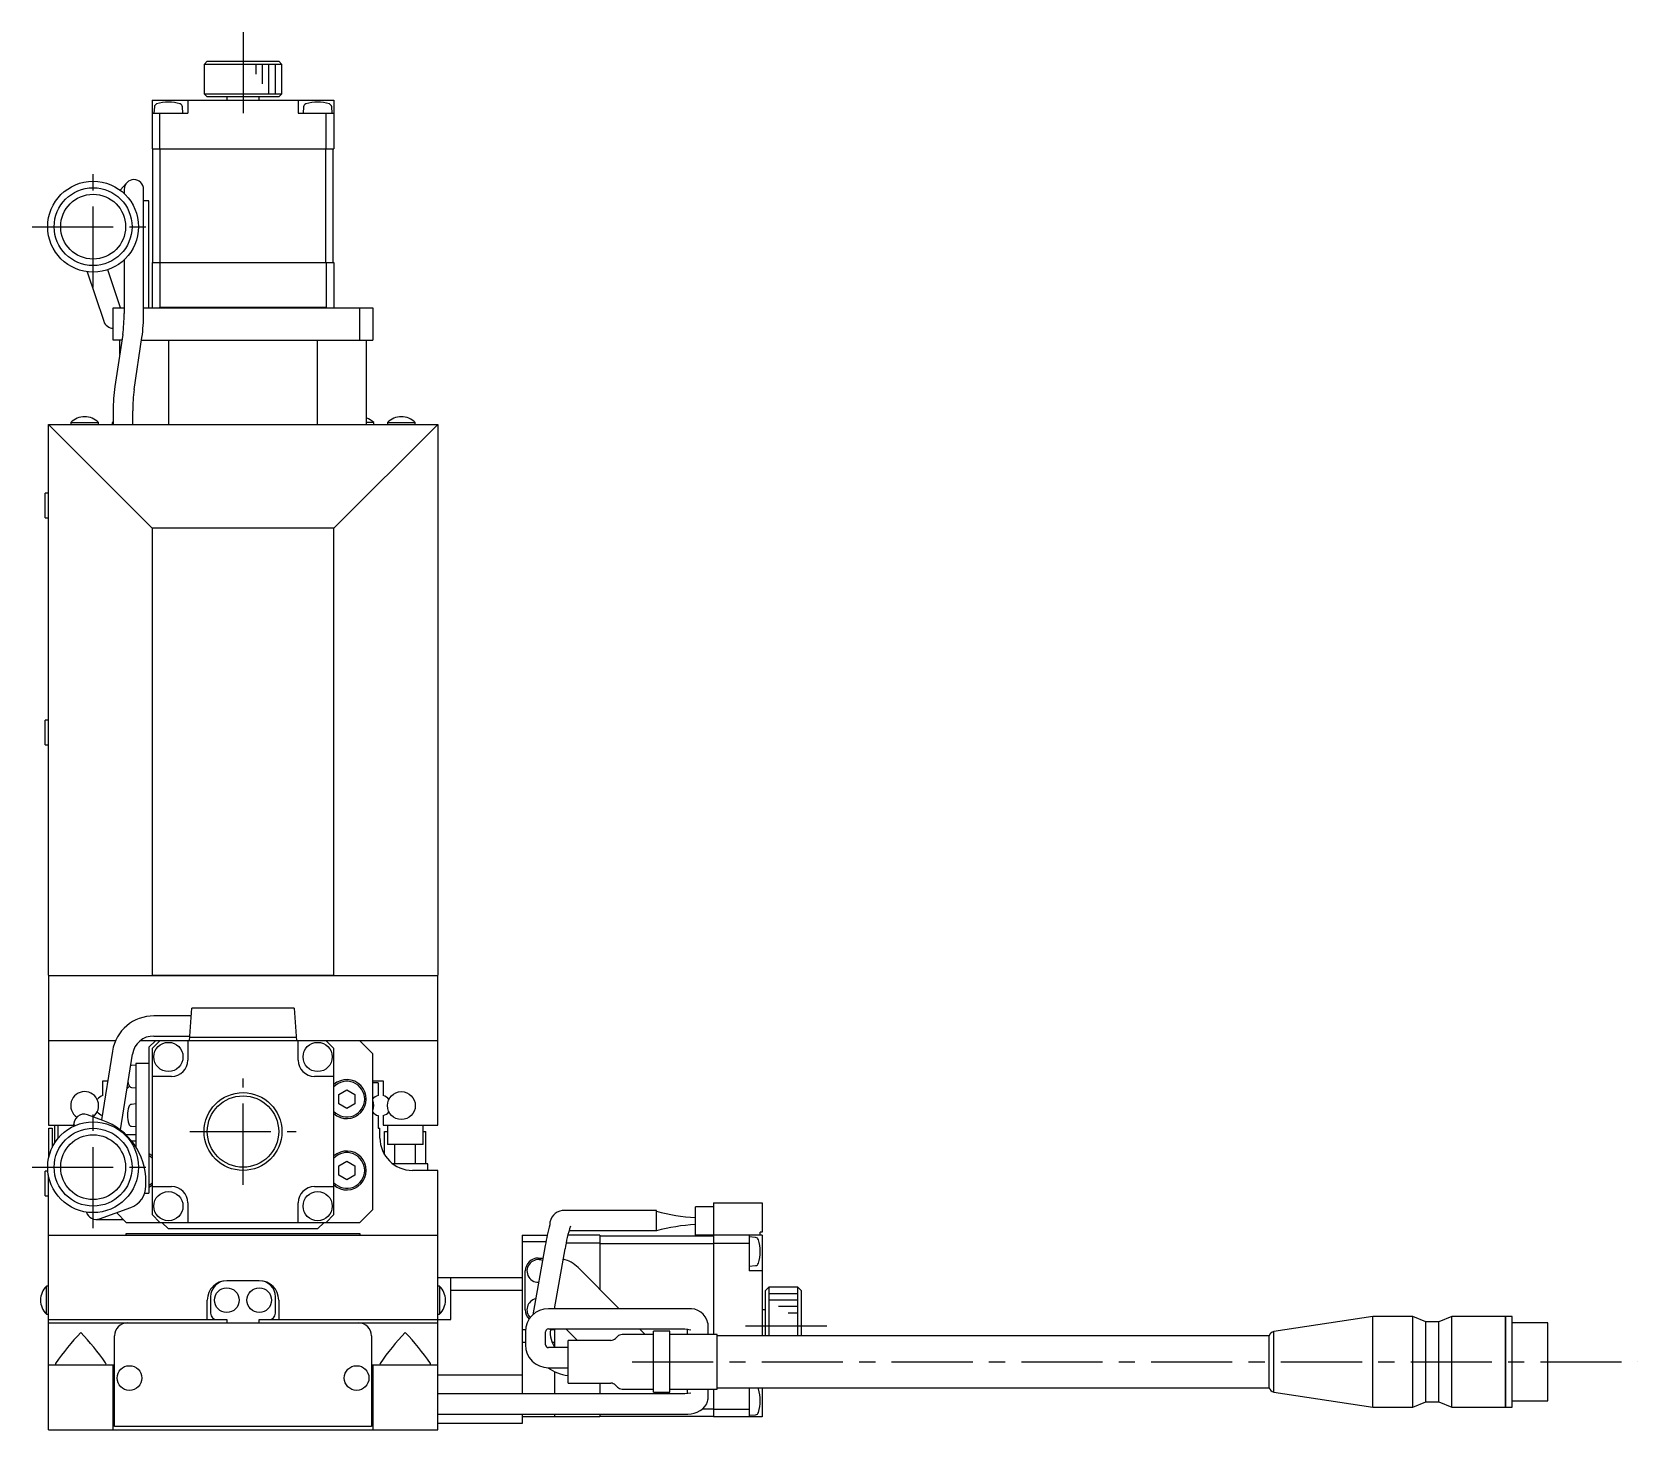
# Model space of a CAD drawing. Extents: x -597 to 414, y 17 to 745.
# Drawn here: x 153.2 to 400.6, y 280.6 to 496.1 of the extents above; entities that cross this region are included whole.
import ezdxf

# ---------------------------------------------------------------- set-up
doc = ezdxf.new("R2010")
doc.units = 0
doc.header["$LTSCALE"] = 10
doc.linetypes.add('CENTER', pattern=[2, 1.25, -0.25, 0.25, -0.25])
doc.layers.add('1', color=7, linetype='CONTINUOUS')

msp = doc.modelspace()

# ---------------------------------------------------------------- linework, layer by layer
at = {"layer": '1', "color": 4, "linetype": 'CENTER'}
for p, q in [((185.690994, 496.122412), (185.690994, 481.122412)), ((162.590994, 456.722413), (162.590994, 475.522411)), ((153.190995, 466.122412), (171.990992, 466.122412)), ((185.690993, 318.422412), (185.690993, 334.822412)), ((162.590993, 311.722413), (162.590993, 330.522411)), ((177.490993, 326.622412), (193.890993, 326.622412)), ((153.190994, 321.122412), (171.990992, 321.122412)), ((275.633887, 296.622412), (260.633887, 296.622412)), ((245.633887, 291.122412), (400.633887, 291.122412))]:
    msp.add_line(p, q, dxfattribs=at)
at = {"layer": '1', "color": 7, "linetype": 'CONTINUOUS'}
for p, q in [((180.190994, 491.622412), (179.690994, 491.122412)), ((191.690994, 491.122412), (179.690994, 491.122412)), ((179.690994, 491.122412), (179.690994, 486.622412)), ((180.190994, 491.622412), (191.190994, 491.622412)), ((191.690994, 491.122412), (191.190994, 491.622412)), ((191.690994, 486.622412), (191.690994, 491.122412)), ((171.690994, 485.622412), (199.690994, 485.622412)), ((171.690994, 485.622412), (171.690994, 478.122412)), ((177.190994, 485.622412), (177.190994, 483.622412)), ((179.690994, 486.622412), (191.690994, 486.622412)), ((179.690994, 486.622412), (180.190994, 486.122412)), ((191.190994, 486.122412), (180.190994, 486.122412)), ((183.190994, 486.122412), (183.190994, 485.622412)), ((188.190994, 485.622412), (188.190994, 486.122412)), ((191.190994, 486.122412), (191.690994, 486.622412)), ((194.190994, 485.622412), (194.190994, 483.622412)), ((199.690994, 485.622412), (199.690994, 478.122412)), ((171.690994, 483.622412), (177.190994, 483.622412)), ((172.027194, 484.607692), (171.940994, 483.622412)), ((172.890994, 478.122412), (172.890994, 483.622412)), ((176.440994, 483.622412), (176.354793, 484.607692)), ((194.190994, 483.622412), (199.690994, 483.622412)), ((195.027194, 484.607692), (194.940994, 483.622412)), ((198.490994, 478.122412), (198.490994, 483.622412)), ((199.440994, 483.622412), (199.354793, 484.607692)), ((171.690994, 478.122412), (199.690994, 478.122412)), ((171.790994, 460.622412), (171.790994, 478.122412)), ((172.932415, 460.622412), (172.932415, 478.122412)), ((198.449572, 460.622412), (198.449572, 478.122412)), ((199.590994, 460.622412), (199.590994, 478.122412)), ((166.779666, 471.730889), (167.729208, 472.850801)), ((167.373317, 471.880742), (167.373317, 471.234101)), ((170.373317, 452.756387), (170.373317, 471.880742)), ((171.190994, 470.122412), (170.373317, 470.122412)), ((171.190994, 453.622412), (171.190994, 470.122412)), ((167.373317, 461.010723), (167.373317, 452.756387)), ((171.690994, 460.622412), (171.690994, 453.622412)), ((171.690994, 460.622412), (199.690994, 460.622412)), ((172.890994, 460.622412), (172.890994, 453.722412)), ((198.490994, 460.622412), (198.490994, 453.722412)), ((199.690994, 460.622412), (199.690994, 453.622412)), ((161.670208, 459.183238), (164.220534, 451.532259)), ((166.791503, 453.622412), (164.835023, 459.491853)), ((165.690994, 448.622412), (165.690994, 453.622412)), ((165.690994, 453.622412), (167.373317, 453.622412)), ((170.373317, 453.622412), (205.690994, 453.622412)), ((172.790994, 453.622412), (172.890994, 453.722412)), ((172.890994, 453.722412), (198.490994, 453.722412)), ((198.490994, 453.722412), (198.590994, 453.622412)), ((203.690994, 448.622412), (203.690994, 453.622412)), ((205.690994, 453.622412), (205.690994, 448.622412)), ((167.019202, 448.622412), (165.690994, 448.622412)), ((167.147063, 449.478069), (165.950191, 441.46845)), ((166.690994, 446.425996), (166.690994, 448.622412)), ((168.917248, 441.025085), (170.11412, 449.034704)), ((170.052511, 448.622412), (205.690994, 448.622412)), ((174.190994, 448.622412), (174.190994, 435.622412)), ((197.190994, 435.622412), (197.190994, 448.622412)), ((204.690994, 448.622412), (204.690994, 435.622412)), ((155.690993, 350.722412), (155.690994, 435.622412)), ((155.690994, 435.622412), (215.690994, 435.622412)), ((171.690994, 419.622412), (155.690994, 435.622412)), ((159.140994, 435.91466), (163.440994, 435.91466)), ((159.140994, 435.91466), (159.140994, 435.622412)), ((163.440994, 435.622412), (163.440994, 435.91466)), ((165.690994, 435.91466), (165.540994, 435.91466)), ((165.540994, 435.91466), (165.540994, 435.622412)), ((165.690994, 437.746768), (165.690994, 435.622412)), ((168.690994, 435.622412), (168.690994, 437.746768)), ((215.690994, 435.622412), (199.690994, 419.622412)), ((205.840994, 435.91466), (204.690994, 435.91466)), ((205.840994, 435.622412), (205.840994, 435.91466)), ((207.940994, 435.91466), (212.240994, 435.91466)), ((207.940994, 435.91466), (207.940994, 435.622412)), ((212.240994, 435.622412), (212.240994, 435.91466)), ((215.690994, 435.622412), (215.690993, 350.722412)), ((155.190994, 421.222412), (155.190994, 425.022412)), ((155.690994, 425.022412), (155.190994, 425.022412)), ((155.190994, 421.222412), (155.690994, 421.222412)), ((171.690994, 419.622412), (171.690993, 350.722412)), ((199.690994, 419.622412), (171.690994, 419.622412)), ((199.690993, 350.722412), (199.690994, 419.622412)), ((155.190994, 386.222412), (155.190994, 390.022412)), ((155.690994, 390.022412), (155.190994, 390.022412)), ((155.190994, 386.222412), (155.690994, 386.222412)), ((155.690993, 350.722412), (155.790993, 350.622412)), ((215.690993, 350.622412), (155.690993, 350.622412)), ((155.690993, 350.622412), (155.690993, 327.622412)), ((171.590993, 350.622412), (171.690993, 350.722412)), ((171.690993, 350.722412), (199.690993, 350.722412)), ((199.690993, 350.722412), (199.790993, 350.622412)), ((215.590993, 350.622412), (215.690993, 350.722412)), ((215.690993, 327.622412), (215.690993, 350.622412)), ((177.708463, 344.447412), (171.960787, 344.447412)), ((177.440993, 340.622412), (177.790623, 345.622412)), ((193.591359, 345.622412), (177.790627, 345.622412)), ((193.591363, 345.622412), (193.940993, 340.622412)), ((166.046271, 340.622412), (155.690993, 340.622412)), ((165.578856, 339.037743), (163.896451, 328.415457)), ((215.690993, 340.622412), (169.855478, 340.622412)), ((172.190993, 340.622412), (171.190993, 339.622412)), ((171.190993, 339.622412), (171.190993, 317.122412)), ((172.890993, 340.622412), (171.690993, 339.422412)), ((171.690993, 339.422412), (171.690993, 313.822412)), ((171.960787, 341.347412), (177.49169, 341.347412)), ((177.190993, 340.622412), (177.190993, 337.622412)), ((193.90603, 341.122412), (177.475956, 341.122412)), ((194.190993, 337.622412), (194.190993, 340.622412)), ((199.690993, 339.422412), (198.490993, 340.622412)), ((199.690993, 313.822412), (199.690993, 339.422412)), ((205.690993, 338.622412), (203.690993, 340.622412)), ((166.78995, 326.867682), (168.64069, 338.552796)), ((169.190993, 336.872412), (168.508206, 336.812676)), ((171.190993, 337.122412), (169.190993, 337.122412)), ((169.190993, 337.122412), (169.190993, 324.226986)), ((205.690993, 314.622412), (205.690993, 338.622412)), ((164.090993, 334.422412), (164.847859, 334.422412)), ((164.090993, 332.158692), (164.090993, 334.422412)), ((167.992014, 334.122412), (167.938986, 334.122412)), ((174.690993, 335.122412), (171.690993, 335.122412)), ((199.690993, 335.122412), (196.690993, 335.122412)), ((205.690993, 334.422412), (207.290993, 334.422412)), ((206.490993, 334.122412), (205.690993, 334.122412)), ((206.490993, 334.122412), (206.490993, 332.158692)), ((207.290993, 334.422412), (207.290993, 332.158692)), ((168.172745, 333.604163), (167.797465, 333.228884)), ((168.508206, 333.432148), (169.190993, 333.372412)), ((200.440993, 332.3441), (201.690993, 333.065788)), ((200.440993, 330.900724), (200.440993, 332.3441)), ((201.690993, 333.065788), (202.940993, 332.3441)), ((202.940993, 332.3441), (202.940993, 330.900724)), ((164.110115, 328.33769), (161.715555, 329.209236)), ((169.190993, 330.872412), (168.508206, 330.812676)), ((201.690993, 330.179036), (200.440993, 330.900724)), ((202.940993, 330.900724), (201.690993, 330.179036)), ((155.690993, 327.622412), (159.635425, 327.622412)), ((155.790993, 327.122412), (156.290993, 327.122412)), ((155.790993, 322.783732), (155.790993, 327.122412)), ((156.290993, 327.122412), (156.290993, 324.173639)), ((156.690993, 324.889372), (156.690993, 327.622412)), ((157.190993, 325.576622), (157.190993, 327.622412)), ((159.635425, 327.467852), (159.635425, 327.752714)), ((168.508206, 327.432148), (169.190993, 327.372412)), ((206.490993, 329.086132), (206.490993, 327.122412)), ((206.490993, 327.122412), (206.790993, 327.122412)), ((206.790993, 325.622412), (206.790993, 327.122412)), ((207.290993, 329.086132), (207.290993, 327.622412)), ((207.290993, 327.622412), (215.690993, 327.622412)), ((207.940993, 327.622412), (207.940993, 324.622412)), ((213.440993, 324.622412), (213.440993, 327.622412)), ((167.690993, 326.122412), (167.67323, 326.104649)), ((169.190993, 326.122412), (167.690993, 326.122412)), ((168.520186, 325.172412), (169.190993, 325.172412)), ((207.515567, 323.032645), (207.515567, 326.622412)), ((207.515567, 326.622412), (207.940993, 326.622412)), ((213.440993, 324.622412), (207.940993, 324.622412)), ((209.10328, 321.622412), (209.10328, 324.622412)), ((212.278706, 321.622412), (212.278706, 324.622412)), ((213.440993, 326.622412), (213.866419, 326.622412)), ((213.866419, 321.622412), (213.866419, 326.622412)), ((200.440993, 321.3441), (201.690993, 322.065788)), ((201.690993, 322.065788), (202.940993, 321.3441)), ((155.616756, 320.522412), (155.190993, 320.522412)), ((155.190993, 316.722412), (155.190993, 320.522412)), ((155.690993, 280.622412), (155.690993, 319.943435)), ((200.440993, 319.900724), (200.440993, 321.3441)), ((201.690993, 319.179036), (200.440993, 319.900724)), ((202.940993, 319.900724), (201.690993, 319.179036)), ((202.940993, 321.3441), (202.940993, 319.900724)), ((214.190993, 321.622412), (208.790993, 321.622412)), ((215.690993, 320.622412), (211.790993, 320.622412)), ((214.190993, 320.622412), (214.190993, 321.622412)), ((215.690993, 280.622412), (215.690993, 320.622412)), ((170.540326, 317.122412), (171.190993, 317.122412)), ((170.722812, 318.245958), (170.722812, 318.893779)), ((171.690993, 318.122412), (174.690993, 318.122412)), ((196.690993, 318.122412), (199.690993, 318.122412)), ((155.190993, 316.722412), (155.690993, 316.722412)), ((163.594942, 313.165888), (168.386983, 314.91005)), ((177.190993, 315.622412), (177.190993, 312.622412)), ((194.190993, 312.622412), (194.190993, 315.622412)), ((203.690993, 312.622412), (205.690993, 314.622412)), ((249.390993, 314.447412), (234.889756, 314.447412)), ((249.390993, 311.322412), (249.390993, 314.447412)), ((255.390993, 310.622412), (255.390993, 315.022412)), ((258.190993, 315.022412), (255.390993, 315.022412)), ((258.190993, 315.622412), (265.690993, 315.622412)), ((258.190993, 315.622412), (258.190993, 295.322412)), ((265.690993, 315.622412), (265.690993, 311.122412)), ((163.06481, 313.072412), (167.240993, 313.072412)), ((166.199526, 314.113879), (167.690993, 312.622412)), ((167.690993, 312.622412), (203.690993, 312.622412)), ((171.690993, 313.822412), (172.890993, 312.622412)), ((173.190993, 312.622412), (174.190993, 311.622412)), ((197.190993, 311.622412), (198.190993, 312.622412)), ((198.490993, 312.622412), (199.690993, 313.822412)), ((155.690993, 310.622412), (215.690993, 310.622412)), ((167.690993, 310.922412), (203.690993, 310.922412)), ((167.690993, 310.622412), (167.690993, 310.922412)), ((197.190993, 311.622412), (174.190993, 311.622412)), ((203.690993, 310.922412), (203.690993, 310.622412)), ((228.690993, 310.622412), (232.565554, 310.622412)), ((228.690993, 310.622412), (228.690993, 286.172412)), ((232.366028, 309.622412), (228.690993, 309.622412)), ((240.690993, 309.422412), (235.484498, 309.422412)), ((240.690993, 310.622412), (235.739882, 310.622412)), ((235.919517, 311.347412), (249.390993, 311.347412)), ((240.690993, 310.622412), (240.690993, 302.279266)), ((240.690993, 310.522412), (258.190993, 310.522412)), ((240.690993, 309.38099), (258.190993, 309.38099)), ((265.690993, 310.622412), (255.390993, 310.622412)), ((258.190993, 309.422412), (263.690993, 309.422412)), ((263.690993, 310.622412), (263.690993, 305.122412)), ((264.676273, 310.286211), (263.690993, 310.372412)), ((265.390993, 310.622412), (265.390993, 311.122412)), ((265.690993, 311.122412), (265.390993, 311.122412)), ((265.690993, 310.622412), (265.690993, 295.122412)), ((232.26398, 309.067676), (230.353886, 298.368361)), ((231.190993, 307.122412), (231.916702, 307.122412)), ((233.669704, 299.302714), (235.31573, 308.522862)), ((229.190993, 299.122412), (229.190993, 305.122412)), ((237.312313, 305.657946), (243.667545, 299.302714)), ((263.690993, 305.872412), (264.676273, 305.958612)), ((265.690993, 305.122412), (263.690993, 305.122412)), ((155.398745, 298.472412), (155.398745, 302.772412)), ((155.690993, 302.772412), (155.398745, 302.772412)), ((188.190993, 303.622412), (183.190993, 303.622412)), ((215.690993, 304.122412), (228.690993, 304.122412)), ((215.983241, 302.772412), (215.690993, 302.772412)), ((215.983241, 302.772412), (215.983241, 298.472412)), ((217.690993, 297.622412), (217.690993, 304.122412)), ((228.690993, 302.122412), (217.690993, 302.122412)), ((266.690993, 302.622412), (266.190993, 302.122412)), ((266.190993, 295.122412), (266.190993, 302.122412)), ((266.690993, 302.622412), (266.690993, 295.122412)), ((271.190993, 302.622412), (266.690993, 302.622412)), ((271.190993, 295.122412), (271.190993, 302.622412)), ((271.690993, 302.122412), (271.190993, 302.622412)), ((271.690993, 302.122412), (271.690993, 295.122412)), ((180.190993, 297.622412), (180.190993, 300.622412)), ((180.690993, 301.122412), (180.690993, 298.622412)), ((190.690993, 298.622412), (190.690993, 301.122412)), ((191.190993, 300.622412), (191.190993, 297.622412)), ((155.398745, 298.472412), (155.690993, 298.472412)), ((155.690993, 297.622412), (183.190993, 297.622412)), ((155.690993, 297.122412), (215.690993, 297.122412)), ((183.190993, 297.622412), (183.190993, 297.122412)), ((188.190993, 297.122412), (188.190993, 297.622412)), ((188.190993, 297.622412), (217.690993, 297.622412)), ((215.690993, 298.472412), (215.983241, 298.472412)), ((253.754071, 299.302714), (232.754071, 299.302714)), ((257.304071, 297.068673), (257.304071, 295.322412)), ((266.190993, 299.122412), (265.690993, 299.122412)), ((359.776779, 298.122411), (344.542797, 295.806737)), ((359.776779, 284.122413), (359.776779, 298.122411)), ((365.969778, 298.122411), (359.776779, 298.122411)), ((365.969778, 284.122413), (365.969778, 298.122411)), ((367.969778, 297.272412), (365.969778, 298.122411)), ((367.969778, 284.972412), (367.969778, 297.272412)), ((369.969778, 297.272412), (367.969778, 297.272412)), ((371.969778, 298.122411), (369.969778, 297.272412)), ((369.969778, 284.972412), (369.969778, 297.272412)), ((371.969778, 284.122413), (371.969778, 298.122411)), ((380.226778, 298.122411), (371.969778, 298.122411)), ((380.226778, 284.122413), (380.226778, 298.122411)), ((380.276778, 298.072411), (380.226778, 298.122411)), ((380.276778, 284.122413), (380.276778, 298.122411)), ((381.27678, 298.122411), (380.276778, 298.122411)), ((381.27678, 284.122413), (381.27678, 298.122411)), ((386.776781, 297.12241), (381.27678, 297.12241)), ((386.776781, 285.122414), (386.776781, 297.12241)), ((165.890993, 281.122412), (165.890993, 295.122412)), ((205.490993, 295.122412), (205.490993, 281.122412)), ((228.690993, 296.122412), (229.223374, 296.122412)), ((229.204071, 295.752714), (229.204071, 293.752714)), ((232.304071, 293.752714), (232.304071, 295.752714)), ((232.754071, 296.202714), (253.754071, 296.202714)), ((233.088886, 296.049286), (233.116276, 296.202714)), ((233.101941, 296.122412), (233.690993, 296.122412)), ((233.690993, 296.202714), (233.690993, 293.48008)), ((237.234139, 294.422412), (235.453837, 296.202714)), ((243.383886, 295.029518), (243.069673, 294.715305)), ((248.940993, 295.322412), (244.090993, 295.322412)), ((246.767545, 296.202714), (247.647847, 295.322412)), ((248.940993, 286.422412), (248.940993, 295.822412)), ((251.440993, 295.822412), (248.940993, 295.822412)), ((251.440993, 286.422412), (251.440993, 295.822412)), ((258.776779, 295.322412), (251.440993, 295.322412)), ((253.754071, 296.202714), (254.712154, 296.068256)), ((254.204071, 295.322412), (254.204071, 296.180487)), ((258.776779, 286.922412), (258.776779, 295.322412)), ((343.819123, 295.122412), (258.776779, 295.122412)), ((343.819123, 287.122412), (343.819123, 295.122412)), ((344.542797, 286.438086), (344.542797, 295.806737)), ((229.204071, 294.122412), (228.690993, 294.122412)), ((235.776779, 293.302714), (232.754071, 293.302714)), ((233.690993, 294.122412), (233.32024, 294.122412)), ((235.776779, 287.822412), (235.776779, 294.422412)), ((242.362566, 294.422412), (235.776779, 294.422412)), ((165.890993, 290.622412), (155.690993, 290.622412)), ((156.791092, 290.751258), (156.790993, 290.744931)), ((156.790993, 290.744931), (156.949336, 290.622412)), ((156.818502, 290.872789), (156.791092, 290.751258)), ((164.43265, 290.622412), (164.590993, 290.744916)), ((164.568062, 290.859735), (164.52347, 290.966422)), ((164.590993, 290.744916), (164.568062, 290.859735)), ((165.690993, 280.622412), (165.690993, 290.622412)), ((215.690993, 290.622412), (205.490993, 290.622412)), ((205.690993, 290.622412), (205.690993, 280.622412)), ((206.792222, 290.767933), (206.790993, 290.74493)), ((206.790993, 290.74493), (206.949336, 290.622412)), ((206.821848, 290.881826), (206.792222, 290.767933)), ((214.43265, 290.622412), (214.590993, 290.744929)), ((214.590993, 290.744929), (214.560976, 290.879597)), ((232.754071, 290.202714), (235.776779, 290.202714)), ((233.690993, 289.598492), (233.690993, 286.172412)), ((215.690993, 289.122412), (228.690993, 289.122412)), ((235.776779, 287.822412), (242.362566, 287.822412)), ((240.690993, 287.822412), (240.690993, 286.172412)), ((243.069673, 287.529518), (243.383886, 287.215305)), ((258.776779, 287.122412), (343.819123, 287.122412)), ((263.690993, 287.122412), (263.690993, 282.622412)), ((265.690993, 287.122412), (265.690993, 282.622412)), ((253.754071, 286.172412), (215.690993, 286.172412)), ((244.090993, 286.922412), (248.940993, 286.922412)), ((248.940993, 286.422412), (251.440993, 286.422412)), ((251.440993, 286.922412), (258.776779, 286.922412)), ((254.712154, 286.306869), (253.754071, 286.172412)), ((254.204071, 286.196831), (254.204071, 286.922412)), ((257.175529, 284.640023), (257.238894, 284.828119)), ((257.238894, 284.828119), (257.280609, 285.017965)), ((257.280609, 285.017965), (257.301361, 285.20815)), ((257.301361, 285.20815), (257.304071, 285.306452)), ((257.304071, 286.922412), (257.304071, 285.306452)), ((258.190993, 286.922412), (258.190993, 282.622412)), ((344.542797, 286.438086), (359.776779, 284.122413)), ((365.969778, 284.122413), (367.969778, 284.972412)), ((367.969778, 284.972412), (369.969778, 284.972412)), ((369.969778, 284.972412), (371.969778, 284.122413)), ((381.27678, 285.122414), (386.776781, 285.122414)), ((165.890993, 282.122412), (165.690993, 282.122412)), ((205.690993, 282.122412), (205.490993, 282.122412)), ((215.690993, 283.072412), (253.754071, 283.072412)), ((228.690993, 283.072412), (228.690993, 281.622412)), ((233.690993, 282.622412), (228.690993, 282.622412)), ((233.690993, 283.072412), (233.690993, 282.622412)), ((233.690993, 282.722412), (233.790993, 282.622412)), ((240.690993, 282.622412), (233.790993, 282.622412)), ((240.690993, 283.072412), (240.690993, 282.622412)), ((240.690993, 282.722412), (258.190993, 282.722412)), ((256.604971, 283.863833), (258.190993, 283.863833)), ((258.190993, 283.822412), (263.690993, 283.822412)), ((265.690993, 282.622412), (258.190993, 282.622412)), ((263.690993, 282.872412), (264.676273, 282.958612)), ((359.776779, 284.122413), (365.969778, 284.122413)), ((371.969778, 284.122413), (380.226778, 284.122413)), ((380.226778, 284.122413), (380.276778, 284.172413)), ((380.276778, 284.122413), (381.27678, 284.122413)), ((155.690993, 280.622412), (215.690993, 280.622412)), ((205.490993, 281.122412), (165.890993, 281.122412)), ((228.690993, 281.622412), (215.690993, 281.622412))]:
    msp.add_line(p, q, dxfattribs=at)
at = {"layer": '1', "color": 9, "linetype": 'CONTINUOUS'}
for p, q in [((187.690994, 489.622412), (187.690994, 491.122412)), ((188.690994, 488.122412), (188.690994, 491.122412)), ((189.690994, 486.622412), (189.690994, 491.122412)), ((190.690994, 486.622412), (190.690994, 491.122412)), ((271.190993, 301.622412), (266.690993, 301.622412)), ((271.190993, 300.622412), (266.690993, 300.622412)), ((271.190993, 299.622412), (268.190993, 299.622412)), ((271.190993, 298.622412), (269.690993, 298.622412))]:
    msp.add_line(p, q, dxfattribs=at)
at = {"layer": '1', "color": 7, "linetype": 'CONTINUOUS'}
for centre, radius in [((162.590994, 466.122412), 6.999999), ((162.590994, 466.122412), 5.999998), ((162.590994, 466.122412), 5), ((174.190993, 338.122412), 2.25), ((197.190993, 338.122412), 2.25), ((185.690993, 326.622412), 6), ((185.690993, 326.622412), 5.5), ((210.090993, 330.622412), 2.15), ((162.590993, 321.122412), 6.999999), ((162.590993, 321.122412), 5.999998), ((162.590993, 321.122412), 5), ((174.190993, 315.122412), 2.25), ((197.190993, 315.122412), 2.25), ((183.190993, 300.622412), 1.9), ((188.190993, 300.622412), 1.9), ((168.190993, 288.622412), 1.9), ((203.190993, 288.622412), 1.9)]:
    msp.add_circle(centre, radius, dxfattribs=at)
for centre, radius, start, end in [((172.525292, 484.564114), 0.5, 107.629155, 175), ((174.190994, 479.322412), 6, 72.370845, 107.629155), ((175.856695, 484.564114), 0.5, 5, 72.370845), ((195.525292, 484.564114), 0.5, 107.629155, 175), ((197.190994, 479.322412), 6, 72.370845, 107.629155), ((198.856695, 484.564114), 0.5, 5, 72.370845), ((168.873317, 471.880742), 1.5, 0, 180), ((165.690994, 452.022412), 1.55, 198.434949, 270), ((144.841115, 452.664492), 22.532389, 351.870253, 0.233673), ((144.713116, 452.673632), 25.660335, 351.847322, 0.184779), ((191.351195, 437.829522), 25.660335, 171.847322, 180.184779), ((191.223196, 437.838663), 22.532389, 171.870253, 180.233673), ((161.290994, 433.822412), 3, 44.220044, 135.779956), ((167.690994, 433.822412), 3, 131.810315, 135.779956), ((203.690994, 433.822412), 3, 44.220044, 70.528779), ((210.090994, 433.822412), 3, 44.220044, 135.779956), ((171.927563, 338.017305), 6.430193, 89.703957, 170.868859), ((171.927983, 338.016883), 3.330691, 89.435683, 170.74077), ((168.551784, 336.314578), 0.5, 95, 112.644354), ((174.690993, 337.622412), 2.5, 270, 0), ((196.690993, 337.622412), 2.5, 180, 270), ((172.890993, 335.122412), 5, 189.751624, 195.362549), ((201.690993, 331.622412), 3, 228.189685, 131.810315), ((201.690993, 331.622412), 2.75, 223.341758, 136.658242), ((161.290993, 330.622412), 2.15, 306.625311, 235.845716), ((164.490993, 330.622412), 1.5875, 104.594028, 143.220956), ((168.551784, 333.930245), 0.5, 195.362549, 265), ((206.890993, 330.622412), 1.5875, 104.594029, 139.104554), ((206.890993, 330.622412), 1.5875, 36.779043, 75.405971), ((161.185425, 327.752714), 1.55, 70, 190.166304), ((164.490993, 330.622412), 1.5875, 216.779043, 252.232389), ((172.890993, 329.122412), 5, 164.637451, 195.362549), ((168.551784, 330.314578), 0.5, 95, 164.637451), ((203.690993, 330.622412), 2.15, 338.471096, 21.528904), ((206.890993, 330.622412), 1.5875, 220.895446, 255.405971), ((206.890993, 330.622412), 1.5875, 284.594028, 323.220956), ((160.672812, 318.893779), 10.05, 0, 70), ((168.551784, 327.930245), 0.5, 195.362549, 265), ((211.790993, 325.622412), 5, 180, 270), ((169.690993, 320.622412), 3, 48.189685, 60), ((169.690993, 320.622412), 2.75, 43.341758, 56.944269), ((201.690993, 320.622412), 3, 228.189685, 131.810315), ((201.690993, 320.622412), 2.75, 223.341758, 136.658242), ((167.172812, 318.245958), 3.55, 290, 0), ((169.690993, 320.622412), 2.75, 303.055731, 316.658242), ((169.690993, 320.622412), 3, 300, 311.810315), ((174.690993, 315.622412), 2.5, 0, 90), ((196.690993, 315.622412), 2.5, 90, 180), ((235.167003, 312.252365), 2.212487, 97.19866454, 179.87921236), ((256.804896, 341.960749), 28.615444, 254.984078, 267.167835), ((163.06481, 314.622412), 1.55, 195.944444, 290), ((269.873642, 302.594073), 38.162733, 165.33281197, 170.23360419), ((258.296329, 305.000324), 23.249004, 162.360616, 171.285353), ((256.847644, 283.411834), 28.889479, 92.890166, 104.957921), ((264.632695, 309.788114), 0.5, 17.629155, 85), ((259.390993, 308.122412), 6, 342.370845, 17.629155), ((231.190993, 305.122412), 2, 90, 180), ((231.190993, 305.122412), 1.75, 67.908853, 271.846969), ((233.776779, 302.122412), 5, 45, 75.402661), ((264.632695, 306.45671), 0.5, 275, 342.370845), ((157.490993, 300.622412), 3, 134.220044, 225.779956), ((183.190993, 300.622412), 3, 90, 180), ((183.190993, 301.122412), 2.5, 90, 180), ((188.190993, 301.122412), 2.5, 0, 90), ((188.190993, 300.622412), 3, 0, 90), ((213.890993, 300.622412), 3, 314.220044, 45.779956), ((231.190993, 299.122412), 1.75, 103.154813, 224.003078), ((167.890993, 295.122412), 2, 90, 180), ((181.690993, 298.622412), 1, 180, 270), ((189.690993, 298.622412), 1, 270, 0), ((203.490993, 295.122412), 2, 0, 90), ((231.190993, 299.122412), 2, 180, 225.35227), ((232.754071, 295.752714), 3.55, 90, 180), ((253.755114, 291.989023), 7.313691, 85.95274082, 90.00817113), ((254.6344, 296.59807), 2.710832, 9.99725836, 97.69738539), ((185.264962, 271.633134), 34.34189, 135.68979552, 145.92769466), ((130.514296, 266.877815), 41.675951, 35.30984016, 43.60768332), ((237.441148, 269.840378), 37.152175, 136.05579064, 145.50332247), ((184.041121, 269.926684), 37.020077, 34.47091555, 43.95574053), ((232.754071, 295.752714), 0.45, 90, 180), ((236.381394, 295.464568), 3.344025, 169.929811, 220.286368), ((242.362566, 295.422412), 1, 270, 315), ((244.090993, 294.322412), 1, 90, 135), ((344.77678, 294.834495), 1.000002, 103.531698, 163.266744), ((232.754071, 293.752714), 3.55, 180, 270), ((232.754071, 293.752714), 0.45, 180, 270), ((236.482232, 295.563227), 6.587151, 234.450977, 263.851962), ((242.362566, 286.822412), 1, 45, 90), ((244.090993, 287.922412), 1, 225, 270), ((264.632695, 286.788114), 0.5, 17.629155, 41.958803), ((344.77678, 287.410329), 1.000002, 196.733256, 256.468302), ((254.245607, 286.517221), 3.479701, 261.87934843, 327.35235675), ((259.390993, 285.122412), 6, 342.370845, 17.629155), ((264.632695, 283.45671), 0.5, 275, 342.370845)]:
    msp.add_arc(centre, radius, start, end, dxfattribs=at)

doc.saveas('drawing.dxf')
